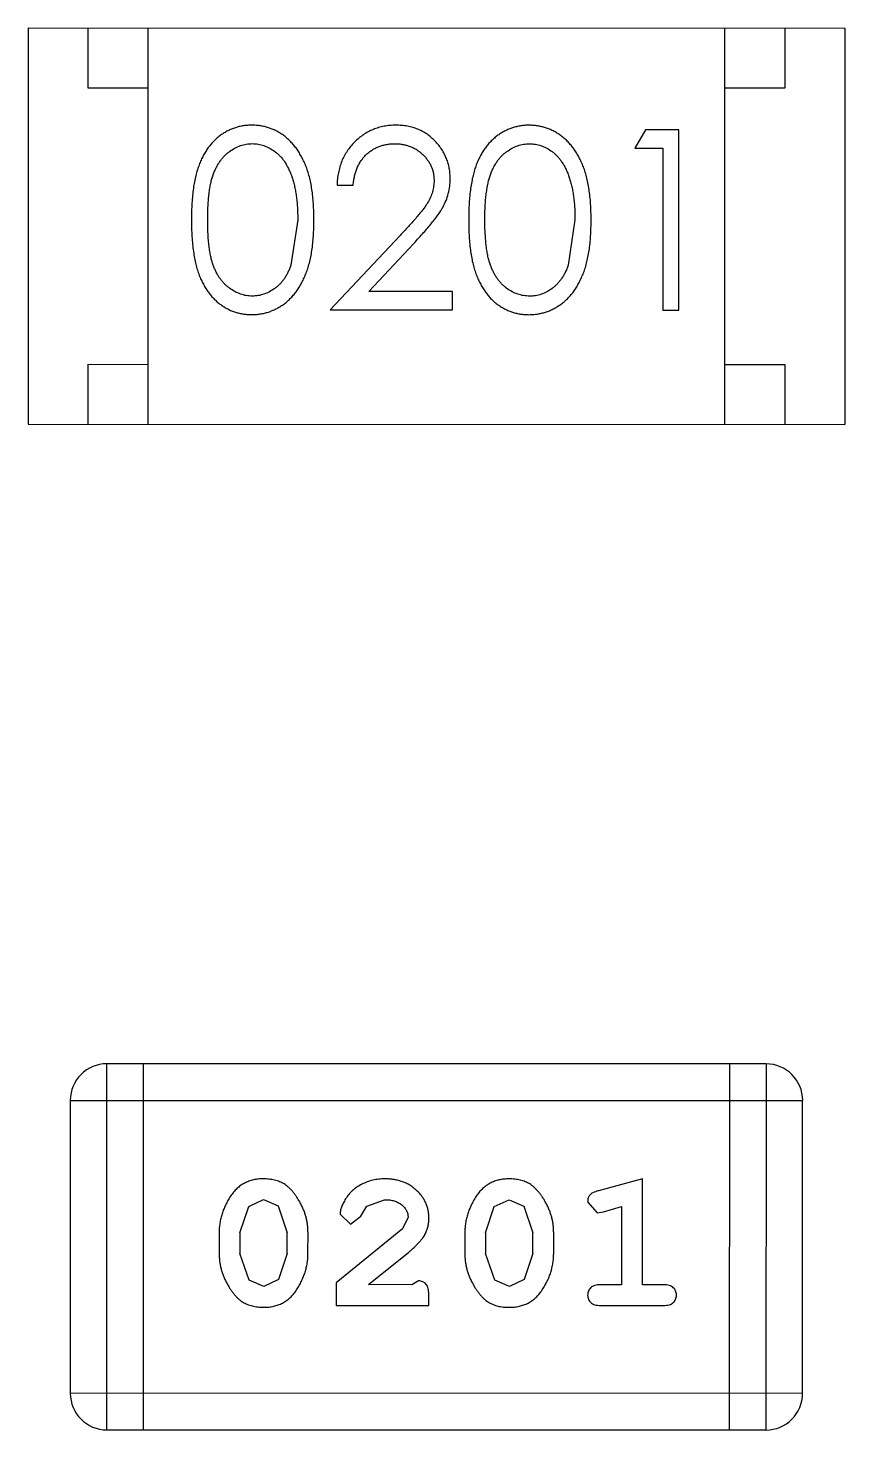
# Model space of a CAD drawing. Header units: millimetres. Extents: x 3 to 124, y -45 to 11.
# Drawn here: x 110.313 to 110.993, y -5.958 to -4.79 of the extents above; entities that cross this region are included whole.
import ezdxf

# ---------------------------------------------------------------- set-up
doc = ezdxf.new("R2010")
doc.units = ezdxf.units.MM
doc.header["$LTSCALE"] = 1.21
doc.header["$MEASUREMENT"] = 0
doc.layers.get('0').update_dxf_attribs({"linetype": 'CONTINUOUS'})

msp = doc.modelspace()

# ---------------------------------------------------------------- linework, layer by layer
at = {"color": 6, "linetype": 'Continuous'}
for p, q in [((110.3132, -4.7904), (110.3131, -5.1204)), ((110.3132, -4.7904), (110.9932, -4.7906)), ((110.3632, -4.8404), (110.3632, -4.7904)), ((110.4131, -5.1205), (110.4132, -4.7905)), ((110.8931, -5.1205), (110.8932, -4.7905)), ((110.9432, -4.7906), (110.9432, -4.8406)), ((110.9932, -4.7906), (110.9931, -5.1206)), ((110.4132, -4.8405), (110.3632, -4.8404)), ((110.9432, -4.8406), (110.8932, -4.8405)), ((110.8272, -4.8753), (110.8184, -4.8906)), ((110.855, -4.8753), (110.8272, -4.8753)), ((110.855, -5.0253), (110.855, -4.8753)), ((110.8184, -4.8906), (110.8415, -4.8906)), ((110.8415, -4.8906), (110.8415, -5.0253)), ((110.5704, -4.9214), (110.5838, -4.9214)), ((110.5377, -4.9502), (110.532, -4.9879)), ((110.7684, -4.9502), (110.7627, -4.988)), ((110.6228, -4.9631), (110.5646, -5.0252)), ((110.5967, -5.0098), (110.6342, -4.9698)), ((110.6665, -5.0098), (110.5967, -5.0098)), ((110.6665, -5.0252), (110.6665, -5.0098)), ((110.5646, -5.0252), (110.6665, -5.0252)), ((110.8415, -5.0253), (110.855, -5.0253)), ((110.3631, -5.1204), (110.3631, -5.0704)), ((110.3631, -5.0704), (110.4131, -5.0705)), ((110.8931, -5.0705), (110.9431, -5.0706)), ((110.9431, -5.0706), (110.9431, -5.1206)), ((110.3131, -5.1204), (110.9931, -5.1206)), ((110.3788, -5.9576), (110.3788, -5.6528)), ((110.9275, -5.6529), (110.3788, -5.6528)), ((110.4093, -5.9577), (110.4093, -5.6529)), ((110.897, -5.6529), (110.8969, -5.9577)), ((110.9275, -5.6529), (110.9274, -5.9577)), ((110.3483, -5.6833), (110.3483, -5.9272)), ((110.3483, -5.6833), (110.9579, -5.6834)), ((110.9579, -5.9273), (110.9579, -5.6834)), ((110.8246, -5.7487), (110.788, -5.7586)), ((110.8246, -5.8368), (110.8246, -5.7487)), ((110.4968, -5.7717), (110.5091, -5.7659)), ((110.5091, -5.7659), (110.5213, -5.7712)), ((110.5952, -5.7713), (110.61, -5.766)), ((110.7013, -5.7718), (110.7137, -5.766)), ((110.7137, -5.766), (110.7258, -5.7713)), ((110.4895, -5.7935), (110.4968, -5.7717)), ((110.5213, -5.7712), (110.5288, -5.7935)), ((110.5729, -5.778), (110.5817, -5.7864)), ((110.5902, -5.7798), (110.5952, -5.7713)), ((110.694, -5.7936), (110.7013, -5.7718)), ((110.7258, -5.7713), (110.7334, -5.7936)), ((110.779, -5.7677), (110.7869, -5.777)), ((110.7869, -5.777), (110.7923, -5.776)), ((110.7923, -5.776), (110.8073, -5.7718)), ((110.8073, -5.7718), (110.8073, -5.8368)), ((110.5817, -5.7864), (110.5902, -5.7798)), ((110.6295, -5.7805), (110.6248, -5.7902)), ((110.4722, -5.7932), (110.4722, -5.811)), ((110.4895, -5.7935), (110.4895, -5.8107)), ((110.5288, -5.8107), (110.5288, -5.7935)), ((110.5461, -5.811), (110.5462, -5.7933)), ((110.6248, -5.7902), (110.5697, -5.8352)), ((110.6767, -5.7933), (110.6767, -5.811)), ((110.694, -5.7936), (110.694, -5.8108)), ((110.7334, -5.8108), (110.7334, -5.7936)), ((110.7507, -5.811), (110.7507, -5.7933)), ((110.4972, -5.833), (110.4895, -5.8107)), ((110.5288, -5.8107), (110.5216, -5.8325)), ((110.5965, -5.8367), (110.6301, -5.8097)), ((110.7017, -5.8331), (110.694, -5.8108)), ((110.7334, -5.8108), (110.7261, -5.8325)), ((110.5093, -5.8383), (110.4972, -5.833)), ((110.5216, -5.8325), (110.5093, -5.8383)), ((110.5697, -5.8352), (110.5697, -5.854)), ((110.6382, -5.8336), (110.6327, -5.8368)), ((110.7138, -5.8383), (110.7017, -5.8331)), ((110.7261, -5.8325), (110.7138, -5.8383)), ((110.6327, -5.8368), (110.5965, -5.8367)), ((110.6468, -5.8541), (110.6468, -5.8462)), ((110.8073, -5.8368), (110.79, -5.8368)), ((110.8419, -5.8368), (110.8246, -5.8368)), ((110.5697, -5.854), (110.6468, -5.8541)), ((110.79, -5.8541), (110.8419, -5.8541)), ((110.9579, -5.9273), (110.3483, -5.9272)), ((110.3788, -5.9576), (110.9274, -5.9577))]:
    msp.add_line(p, q, dxfattribs=at)
for centre, start, end in [((110.3788, -5.6833), 89.9896, 179.9896), ((110.9275, -5.6834), 359.9896, 89.9896), ((110.3788, -5.9272), 179.9896, 269.9896), ((110.9274, -5.9273), 269.9896, 359.9896)]:
    msp.add_arc(centre, 0.0305, start, end, dxfattribs=at)
for points, knots in [([(110.4994, -4.8713), (110.4982, -4.8714), (110.4958, -4.8714), (110.4924, -4.8718), (110.489, -4.8725), (110.4857, -4.8734), (110.4825, -4.8746), (110.4794, -4.876), (110.4764, -4.8777), (110.4734, -4.8797), (110.4706, -4.8819), (110.4679, -4.8844), (110.4655, -4.8871), (110.4631, -4.89), (110.461, -4.8933), (110.459, -4.8967), (110.4571, -4.9004), (110.4555, -4.9044), (110.454, -4.9087), (110.4527, -4.9134), (110.4516, -4.9185), (110.4507, -4.924), (110.45, -4.93), (110.4495, -4.9364), (110.4492, -4.9432), (110.4492, -4.9478), (110.4492, -4.9502)], [0, 0, 0, 0, 0.033742, 0.066533, 0.099153, 0.13154, 0.164087, 0.196563, 0.229707, 0.263315, 0.297504, 0.331686, 0.366482, 0.4021, 0.438958, 0.476748, 0.515985, 0.556589, 0.599519, 0.645765, 0.695487, 0.748721, 0.805687, 0.866754, 0.931405, 1, 1, 1, 1]), ([(110.5511, -4.9503), (110.5511, -4.948), (110.551, -4.9435), (110.5508, -4.9369), (110.5502, -4.9307), (110.5495, -4.9249), (110.5485, -4.9194), (110.5474, -4.9143), (110.5459, -4.9095), (110.5444, -4.9051), (110.5425, -4.901), (110.5406, -4.8972), (110.5385, -4.8936), (110.5363, -4.8903), (110.5338, -4.8873), (110.5313, -4.8845), (110.5286, -4.882), (110.5257, -4.8797), (110.5227, -4.8777), (110.5196, -4.876), (110.5165, -4.8746), (110.5132, -4.8734), (110.5099, -4.8725), (110.5064, -4.8718), (110.5029, -4.8714), (110.5006, -4.8714), (110.4994, -4.8713)], [0, 0, 0, 0, 0.065278, 0.127205, 0.186168, 0.241675, 0.294115, 0.343609, 0.390387, 0.434463, 0.476646, 0.517002, 0.555936, 0.593716, 0.630057, 0.665601, 0.700745, 0.734917, 0.768681, 0.802087, 0.834849, 0.867433, 0.900138, 0.932806, 0.966212, 1, 1, 1, 1]), ([(110.6193, -4.8714), (110.6176, -4.8714), (110.6143, -4.8715), (110.6095, -4.8722), (110.6049, -4.8733), (110.6004, -4.8748), (110.5962, -4.8768), (110.5922, -4.8792), (110.5884, -4.8821), (110.5848, -4.8854), (110.5816, -4.889), (110.5787, -4.8929), (110.5762, -4.897), (110.5742, -4.9014), (110.5726, -4.9061), (110.5714, -4.911), (110.5706, -4.9161), (110.5704, -4.9196), (110.5704, -4.9214)], [0, 0, 0, 0, 0.06445, 0.126725, 0.187421, 0.247417, 0.306749, 0.366595, 0.427749, 0.490235, 0.553031, 0.614805, 0.676505, 0.738096, 0.801021, 0.864897, 0.931209, 1, 1, 1, 1]), ([(110.6646, -4.916), (110.6645, -4.9145), (110.6645, -4.9116), (110.6639, -4.9073), (110.6629, -4.9031), (110.6615, -4.8991), (110.6597, -4.8952), (110.6576, -4.8915), (110.655, -4.888), (110.6521, -4.8846), (110.6489, -4.8815), (110.6454, -4.8788), (110.6416, -4.8765), (110.6376, -4.8746), (110.6334, -4.8732), (110.6289, -4.8721), (110.6242, -4.8715), (110.6209, -4.8714), (110.6193, -4.8714)], [0, 0, 0, 0, 0.06271, 0.123347, 0.183401, 0.242828, 0.302097, 0.36242, 0.423725, 0.487032, 0.550491, 0.612709, 0.674265, 0.73617, 0.799211, 0.863483, 0.930525, 1, 1, 1, 1]), ([(110.7301, -4.8714), (110.7289, -4.8714), (110.7266, -4.8714), (110.7232, -4.8719), (110.7198, -4.8725), (110.7165, -4.8735), (110.7133, -4.8746), (110.7102, -4.8761), (110.7071, -4.8778), (110.7042, -4.8797), (110.7014, -4.882), (110.6987, -4.8844), (110.6962, -4.8871), (110.6939, -4.8901), (110.6918, -4.8933), (110.6897, -4.8967), (110.6879, -4.9004), (110.6862, -4.9044), (110.6848, -4.9087), (110.6835, -4.9134), (110.6824, -4.9185), (110.6815, -4.9241), (110.6808, -4.93), (110.6803, -4.9364), (110.68, -4.9432), (110.68, -4.9479), (110.68, -4.9503)], [0, 0, 0, 0, 0.033742, 0.066533, 0.099153, 0.13154, 0.164087, 0.196563, 0.229707, 0.263315, 0.297504, 0.331686, 0.366482, 0.4021, 0.438958, 0.476748, 0.515985, 0.556589, 0.599519, 0.645765, 0.695487, 0.748721, 0.805687, 0.866754, 0.931405, 1, 1, 1, 1]), ([(110.7819, -4.9503), (110.7819, -4.948), (110.7818, -4.9435), (110.7815, -4.9369), (110.781, -4.9307), (110.7802, -4.9249), (110.7793, -4.9194), (110.7781, -4.9143), (110.7767, -4.9095), (110.7751, -4.9051), (110.7733, -4.901), (110.7714, -4.8972), (110.7693, -4.8936), (110.767, -4.8903), (110.7646, -4.8873), (110.7621, -4.8845), (110.7593, -4.882), (110.7565, -4.8798), (110.7535, -4.8778), (110.7504, -4.8761), (110.7472, -4.8746), (110.744, -4.8735), (110.7406, -4.8725), (110.7372, -4.8719), (110.7337, -4.8715), (110.7313, -4.8714), (110.7301, -4.8714)], [0, 0, 0, 0, 0.065278, 0.127205, 0.186168, 0.241675, 0.294115, 0.343609, 0.390387, 0.434463, 0.476646, 0.517002, 0.555936, 0.593716, 0.630057, 0.665601, 0.700745, 0.734917, 0.768681, 0.802087, 0.834849, 0.867433, 0.900138, 0.932806, 0.966212, 1, 1, 1, 1]), ([(110.4627, -4.9502), (110.4627, -4.9482), (110.4627, -4.9443), (110.4629, -4.9386), (110.4633, -4.9333), (110.4638, -4.9284), (110.4644, -4.9239), (110.4652, -4.9198), (110.4661, -4.916), (110.4672, -4.9126), (110.4685, -4.9095), (110.4698, -4.9066), (110.4713, -4.9039), (110.473, -4.9014), (110.4747, -4.899), (110.4766, -4.8969), (110.4786, -4.895), (110.4815, -4.8927), (110.4852, -4.8904), (110.4899, -4.8882), (110.4948, -4.887), (110.4981, -4.8868), (110.4998, -4.8867)], [0, 0, 0, 0, 0.073302, 0.142286, 0.206253, 0.266017, 0.321612, 0.372532, 0.419497, 0.462398, 0.502825, 0.541489, 0.579034, 0.615143, 0.650298, 0.684912, 0.718701, 0.752189, 0.817245, 0.879117, 0.939613, 1, 1, 1, 1]), ([(110.4998, -4.8867), (110.5014, -4.8868), (110.5047, -4.887), (110.5096, -4.8882), (110.5142, -4.8904), (110.518, -4.8927), (110.5209, -4.895), (110.5229, -4.897), (110.5249, -4.8992), (110.5267, -4.9017), (110.5283, -4.9044), (110.5299, -4.9074), (110.5314, -4.9106), (110.5327, -4.914), (110.5338, -4.9177), (110.5349, -4.9216), (110.5357, -4.9257), (110.5365, -4.9301), (110.537, -4.9348), (110.5374, -4.9397), (110.5376, -4.9449), (110.5376, -4.9484), (110.5377, -4.9502)], [0, 0, 0, 0, 0.059689, 0.119507, 0.181075, 0.246162, 0.279894, 0.314468, 0.350403, 0.387474, 0.426147, 0.466624, 0.508745, 0.553328, 0.600058, 0.649177, 0.700552, 0.754894, 0.811825, 0.871514, 0.934319, 1, 1, 1, 1]), ([(110.5838, -4.9214), (110.5839, -4.92), (110.5842, -4.9174), (110.5849, -4.9136), (110.5859, -4.9101), (110.5871, -4.9068), (110.5886, -4.9037), (110.5904, -4.9008), (110.5924, -4.8982), (110.5946, -4.8958), (110.5971, -4.8937), (110.5997, -4.8918), (110.6025, -4.8902), (110.6054, -4.889), (110.6085, -4.888), (110.6117, -4.8873), (110.6151, -4.8868), (110.6174, -4.8868), (110.6186, -4.8868)], [0, 0, 0, 0, 0.073648, 0.143686, 0.210962, 0.275557, 0.338064, 0.399311, 0.4594, 0.51934, 0.579024, 0.637809, 0.695959, 0.754122, 0.813113, 0.873453, 0.935561, 1, 1, 1, 1]), ([(110.6186, -4.8868), (110.6197, -4.8868), (110.6219, -4.8868), (110.6251, -4.8873), (110.6282, -4.888), (110.6312, -4.889), (110.6341, -4.8902), (110.6368, -4.8918), (110.6393, -4.8936), (110.6417, -4.8957), (110.6439, -4.898), (110.6458, -4.9004), (110.6475, -4.9029), (110.6488, -4.9056), (110.6499, -4.9083), (110.6506, -4.9112), (110.651, -4.9141), (110.6511, -4.9161), (110.6511, -4.9172)], [0, 0, 0, 0, 0.068027, 0.133505, 0.19695, 0.26027, 0.322741, 0.384982, 0.448465, 0.513424, 0.578224, 0.640011, 0.700094, 0.760067, 0.819012, 0.877878, 0.938035, 1, 1, 1, 1]), ([(110.6934, -4.9502), (110.6934, -4.9482), (110.6934, -4.9443), (110.6937, -4.9386), (110.694, -4.9334), (110.6946, -4.9285), (110.6952, -4.9239), (110.696, -4.9198), (110.6969, -4.916), (110.698, -4.9126), (110.6992, -4.9095), (110.7006, -4.9066), (110.7021, -4.9039), (110.7037, -4.9014), (110.7055, -4.8991), (110.7074, -4.8969), (110.7094, -4.895), (110.7123, -4.8928), (110.716, -4.8904), (110.7207, -4.8883), (110.7256, -4.887), (110.7289, -4.8869), (110.7306, -4.8868)], [0, 0, 0, 0, 0.073302, 0.142286, 0.206253, 0.266017, 0.321612, 0.372532, 0.419497, 0.462398, 0.502825, 0.541489, 0.579034, 0.615143, 0.650298, 0.684912, 0.718701, 0.752189, 0.817245, 0.879117, 0.939613, 1, 1, 1, 1]), ([(110.7306, -4.8868), (110.7322, -4.8869), (110.7355, -4.887), (110.7404, -4.8883), (110.745, -4.8904), (110.7488, -4.8928), (110.7516, -4.895), (110.7537, -4.8971), (110.7556, -4.8993), (110.7574, -4.9018), (110.7591, -4.9045), (110.7607, -4.9074), (110.7621, -4.9106), (110.7634, -4.914), (110.7646, -4.9177), (110.7657, -4.9216), (110.7665, -4.9258), (110.7672, -4.9302), (110.7677, -4.9348), (110.7682, -4.9397), (110.7684, -4.9449), (110.7684, -4.9484), (110.7684, -4.9502)], [0, 0, 0, 0, 0.059689, 0.119507, 0.181075, 0.246162, 0.279894, 0.314468, 0.350403, 0.387474, 0.426147, 0.466624, 0.508745, 0.553328, 0.600058, 0.649177, 0.700552, 0.754894, 0.811825, 0.871514, 0.934319, 1, 1, 1, 1]), ([(110.6511, -4.9172), (110.6511, -4.9188), (110.6509, -4.922), (110.6499, -4.9268), (110.6482, -4.9315), (110.6462, -4.9353), (110.6442, -4.9384), (110.6423, -4.9411), (110.6399, -4.944), (110.6373, -4.9473), (110.6342, -4.9508), (110.6307, -4.9547), (110.6269, -4.9588), (110.6242, -4.9617), (110.6228, -4.9631)], [0, 0, 0, 0, 0.088014, 0.174976, 0.2638, 0.355443, 0.406413, 0.465519, 0.533076, 0.609353, 0.693899, 0.787171, 0.889197, 1, 1, 1, 1]), ([(110.6342, -4.9698), (110.6357, -4.9682), (110.6384, -4.9653), (110.6424, -4.9609), (110.6459, -4.9568), (110.6491, -4.9529), (110.652, -4.9493), (110.6545, -4.9459), (110.6566, -4.9428), (110.6589, -4.9389), (110.6612, -4.9342), (110.6631, -4.9283), (110.6644, -4.9222), (110.6645, -4.9181), (110.6646, -4.916)], [0, 0, 0, 0, 0.09953, 0.192079, 0.277712, 0.357454, 0.429648, 0.495771, 0.555538, 0.608657, 0.707578, 0.804328, 0.901298, 1, 1, 1, 1]), ([(110.4492, -4.9502), (110.4492, -4.9526), (110.4492, -4.9573), (110.4495, -4.964), (110.45, -4.9704), (110.4508, -4.9763), (110.4517, -4.9819), (110.4527, -4.987), (110.454, -4.9917), (110.4555, -4.9961), (110.4572, -5.0001), (110.4591, -5.0038), (110.4611, -5.0073), (110.4633, -5.0105), (110.4656, -5.0134), (110.4681, -5.0162), (110.4707, -5.0186), (110.4735, -5.0208), (110.4764, -5.0227), (110.4794, -5.0244), (110.4825, -5.0259), (110.4857, -5.027), (110.489, -5.0279), (110.4924, -5.0286), (110.4958, -5.029), (110.4981, -5.029), (110.4993, -5.029)], [0, 0, 0, 0, 0.068113, 0.132564, 0.193427, 0.250218, 0.303569, 0.353576, 0.400235, 0.443586, 0.484619, 0.524292, 0.56238, 0.599049, 0.63494, 0.669782, 0.704009, 0.737842, 0.771098, 0.803896, 0.836415, 0.868639, 0.900715, 0.933378, 0.966213, 1, 1, 1, 1]), ([(110.4998, -5.0137), (110.4981, -5.0136), (110.4948, -5.0134), (110.49, -5.0121), (110.4852, -5.01), (110.4815, -5.0076), (110.4786, -5.0053), (110.4765, -5.0034), (110.4747, -5.0013), (110.4729, -4.999), (110.4712, -4.9965), (110.4698, -4.9937), (110.4684, -4.9908), (110.4672, -4.9877), (110.4661, -4.9843), (110.4652, -4.9805), (110.4644, -4.9764), (110.4637, -4.9719), (110.4633, -4.967), (110.4629, -4.9617), (110.4627, -4.9561), (110.4627, -4.9522), (110.4627, -4.9502)], [0, 0, 0, 0, 0.060034, 0.120278, 0.182348, 0.247919, 0.281641, 0.315701, 0.350322, 0.385703, 0.421819, 0.459196, 0.497866, 0.538301, 0.58121, 0.628183, 0.679403, 0.734699, 0.794074, 0.858416, 0.927049, 1, 1, 1, 1]), ([(110.4993, -5.029), (110.5005, -5.029), (110.5029, -5.029), (110.5064, -5.0285), (110.5099, -5.0279), (110.5132, -5.027), (110.5165, -5.0257), (110.5197, -5.0243), (110.5227, -5.0225), (110.5258, -5.0206), (110.5287, -5.0183), (110.5314, -5.0158), (110.534, -5.013), (110.5364, -5.01), (110.5386, -5.0067), (110.5407, -5.0031), (110.5426, -4.9993), (110.5444, -4.9952), (110.546, -4.9908), (110.5474, -4.9861), (110.5485, -4.981), (110.5495, -4.9756), (110.5502, -4.9697), (110.5508, -4.9636), (110.551, -4.957), (110.5511, -4.9526), (110.5511, -4.9503)], [0, 0, 0, 0, 0.033824, 0.067298, 0.10028, 0.133019, 0.165736, 0.198792, 0.232372, 0.266409, 0.301016, 0.336196, 0.371972, 0.408574, 0.446394, 0.485225, 0.525372, 0.567224, 0.611081, 0.65775, 0.70702, 0.759235, 0.814484, 0.873227, 0.934937, 1, 1, 1, 1]), ([(110.68, -4.9503), (110.68, -4.9527), (110.68, -4.9573), (110.6803, -4.9641), (110.6808, -4.9704), (110.6815, -4.9764), (110.6824, -4.9819), (110.6835, -4.9871), (110.6848, -4.9918), (110.6863, -4.9961), (110.688, -5.0001), (110.6899, -5.0038), (110.6919, -5.0073), (110.6941, -5.0105), (110.6964, -5.0135), (110.6988, -5.0162), (110.7015, -5.0186), (110.7043, -5.0208), (110.7072, -5.0228), (110.7102, -5.0244), (110.7133, -5.0259), (110.7165, -5.027), (110.7198, -5.028), (110.7231, -5.0286), (110.7266, -5.029), (110.7289, -5.0291), (110.7301, -5.0291)], [0, 0, 0, 0, 0.068113, 0.132564, 0.193427, 0.250218, 0.303569, 0.353576, 0.400235, 0.443586, 0.484619, 0.524292, 0.56238, 0.599049, 0.63494, 0.669782, 0.704009, 0.737842, 0.771098, 0.803896, 0.836415, 0.868639, 0.900715, 0.933378, 0.966213, 1, 1, 1, 1]), ([(110.7306, -5.0137), (110.7289, -5.0136), (110.7256, -5.0134), (110.7207, -5.0121), (110.716, -5.0101), (110.7122, -5.0077), (110.7094, -5.0054), (110.7073, -5.0035), (110.7054, -5.0013), (110.7037, -4.999), (110.702, -4.9965), (110.7006, -4.9938), (110.6992, -4.9909), (110.698, -4.9878), (110.6969, -4.9844), (110.6959, -4.9806), (110.6952, -4.9764), (110.6945, -4.9719), (110.6941, -4.967), (110.6937, -4.9618), (110.6934, -4.9561), (110.6934, -4.9522), (110.6934, -4.9502)], [0, 0, 0, 0, 0.060034, 0.120278, 0.182348, 0.247919, 0.281641, 0.315701, 0.350322, 0.385703, 0.421819, 0.459196, 0.497866, 0.538301, 0.58121, 0.628183, 0.679403, 0.734699, 0.794074, 0.858416, 0.927049, 1, 1, 1, 1]), ([(110.7301, -5.0291), (110.7313, -5.0291), (110.7337, -5.029), (110.7372, -5.0286), (110.7406, -5.0279), (110.744, -5.027), (110.7472, -5.0258), (110.7504, -5.0244), (110.7535, -5.0226), (110.7565, -5.0206), (110.7594, -5.0184), (110.7621, -5.0158), (110.7648, -5.0131), (110.7672, -5.01), (110.7694, -5.0067), (110.7715, -5.0031), (110.7734, -4.9993), (110.7752, -4.9953), (110.7768, -4.9909), (110.7781, -4.9861), (110.7793, -4.981), (110.7803, -4.9756), (110.781, -4.9698), (110.7815, -4.9636), (110.7818, -4.9571), (110.7819, -4.9526), (110.7819, -4.9503)], [0, 0, 0, 0, 0.033824, 0.067298, 0.10028, 0.133019, 0.165736, 0.198792, 0.232372, 0.266409, 0.301016, 0.336196, 0.371972, 0.408574, 0.446394, 0.485225, 0.525372, 0.567224, 0.611081, 0.65775, 0.70702, 0.759235, 0.814484, 0.873227, 0.934937, 1, 1, 1, 1]), ([(110.532, -4.9879), (110.5316, -4.989), (110.5308, -4.991), (110.5295, -4.9939), (110.528, -4.9967), (110.5264, -4.9992), (110.5247, -5.0015), (110.5228, -5.0036), (110.5208, -5.0055), (110.518, -5.0078), (110.5143, -5.0101), (110.5096, -5.0121), (110.5048, -5.0134), (110.5014, -5.0136), (110.4998, -5.0137)], [0, 0, 0, 0, 0.075949, 0.148549, 0.218996, 0.286119, 0.351826, 0.416074, 0.478265, 0.540325, 0.660405, 0.774606, 0.887187, 1, 1, 1, 1]), ([(110.7627, -4.988), (110.7624, -4.989), (110.7616, -4.991), (110.7603, -4.994), (110.7588, -4.9967), (110.7572, -4.9992), (110.7554, -5.0015), (110.7536, -5.0037), (110.7516, -5.0056), (110.7488, -5.0078), (110.7451, -5.0102), (110.7404, -5.0122), (110.7355, -5.0135), (110.7322, -5.0136), (110.7306, -5.0137)], [0, 0, 0, 0, 0.075949, 0.148549, 0.218996, 0.286119, 0.351826, 0.416074, 0.478265, 0.540325, 0.660405, 0.774606, 0.887187, 1, 1, 1, 1]), ([(110.509, -5.7486), (110.5076, -5.7487), (110.5048, -5.7487), (110.5007, -5.7495), (110.4969, -5.7506), (110.4933, -5.7522), (110.49, -5.7542), (110.4869, -5.7567), (110.4841, -5.7597), (110.4817, -5.7631), (110.4795, -5.7667), (110.4776, -5.7704), (110.4759, -5.7741), (110.4746, -5.7778), (110.4735, -5.7816), (110.4728, -5.7855), (110.4723, -5.7893), (110.4722, -5.7919), (110.4722, -5.7932)], [0, 0, 0, 0, 0.06692, 0.130834, 0.19258, 0.252759, 0.312631, 0.373411, 0.436359, 0.501894, 0.568244, 0.632472, 0.69556, 0.757163, 0.818592, 0.878885, 0.939235, 1, 1, 1, 1]), ([(110.5462, -5.7933), (110.5461, -5.7922), (110.5461, -5.79), (110.5458, -5.7868), (110.5453, -5.7837), (110.5446, -5.7806), (110.5437, -5.7776), (110.5426, -5.7745), (110.5413, -5.7716), (110.5398, -5.7687), (110.5382, -5.766), (110.5365, -5.7634), (110.5349, -5.7611), (110.5332, -5.759), (110.5315, -5.7571), (110.5298, -5.7555), (110.5281, -5.7541), (110.5257, -5.7525), (110.5225, -5.7509), (110.5184, -5.7496), (110.5138, -5.7488), (110.5107, -5.7487), (110.509, -5.7486)], [0, 0, 0, 0, 0.049855, 0.099516, 0.148482, 0.19758, 0.246804, 0.296268, 0.346517, 0.397047, 0.446826, 0.49336, 0.537801, 0.579207, 0.617974, 0.654833, 0.689171, 0.722088, 0.786392, 0.853518, 0.924186, 1, 1, 1, 1]), ([(110.6102, -5.7487), (110.6085, -5.7487), (110.6051, -5.7488), (110.6002, -5.7497), (110.5954, -5.7511), (110.5909, -5.7531), (110.5868, -5.7555), (110.5831, -5.7584), (110.58, -5.7616), (110.5775, -5.7652), (110.5755, -5.7688), (110.574, -5.7721), (110.5731, -5.7751), (110.573, -5.7771), (110.5729, -5.778)], [0, 0, 0, 0, 0.098286, 0.193983, 0.289056, 0.384352, 0.477435, 0.566197, 0.652355, 0.737986, 0.818188, 0.887401, 0.94802, 1, 1, 1, 1]), ([(110.6468, -5.7814), (110.6468, -5.7803), (110.6467, -5.7781), (110.6463, -5.7749), (110.6454, -5.7718), (110.6443, -5.7688), (110.6428, -5.7659), (110.6411, -5.7632), (110.639, -5.7606), (110.6366, -5.7582), (110.6339, -5.756), (110.6311, -5.754), (110.628, -5.7523), (110.6248, -5.751), (110.6214, -5.75), (110.6178, -5.7492), (110.6141, -5.7487), (110.6115, -5.7487), (110.6102, -5.7487)], [0, 0, 0, 0, 0.060981, 0.120256, 0.178148, 0.236115, 0.293993, 0.352864, 0.413358, 0.476056, 0.539296, 0.602396, 0.665116, 0.728325, 0.792919, 0.859317, 0.928302, 1, 1, 1, 1]), ([(110.7135, -5.7487), (110.7121, -5.7487), (110.7093, -5.7488), (110.7052, -5.7495), (110.7014, -5.7506), (110.6978, -5.7522), (110.6945, -5.7543), (110.6914, -5.7568), (110.6886, -5.7597), (110.6862, -5.7631), (110.684, -5.7667), (110.6821, -5.7704), (110.6804, -5.7741), (110.6791, -5.7779), (110.678, -5.7817), (110.6773, -5.7855), (110.6768, -5.7894), (110.6768, -5.792), (110.6767, -5.7933)], [0, 0, 0, 0, 0.06692, 0.130834, 0.19258, 0.252759, 0.312631, 0.373411, 0.436359, 0.501894, 0.568244, 0.632472, 0.69556, 0.757163, 0.818592, 0.878885, 0.939235, 1, 1, 1, 1]), ([(110.7507, -5.7933), (110.7506, -5.7922), (110.7506, -5.7901), (110.7503, -5.7869), (110.7498, -5.7837), (110.7491, -5.7806), (110.7482, -5.7776), (110.7471, -5.7746), (110.7458, -5.7716), (110.7443, -5.7687), (110.7427, -5.766), (110.7411, -5.7634), (110.7394, -5.7611), (110.7377, -5.759), (110.736, -5.7572), (110.7343, -5.7555), (110.7326, -5.7541), (110.7302, -5.7525), (110.727, -5.7509), (110.7229, -5.7496), (110.7183, -5.7488), (110.7152, -5.7487), (110.7135, -5.7487)], [0, 0, 0, 0, 0.049855, 0.099516, 0.148482, 0.19758, 0.246804, 0.296268, 0.346517, 0.397047, 0.446826, 0.49336, 0.537801, 0.579207, 0.617974, 0.654833, 0.689171, 0.722088, 0.786392, 0.853518, 0.924186, 1, 1, 1, 1]), ([(110.61, -5.766), (110.6114, -5.766), (110.6141, -5.7661), (110.618, -5.7669), (110.6213, -5.7683), (110.6242, -5.7702), (110.6265, -5.7725), (110.6283, -5.775), (110.6293, -5.7777), (110.6295, -5.7796), (110.6295, -5.7805)], [0, 0, 0, 0, 0.156344, 0.299348, 0.4327, 0.561, 0.682299, 0.791883, 0.89611, 1, 1, 1, 1]), ([(110.788, -5.7586), (110.7872, -5.7588), (110.7856, -5.7593), (110.7835, -5.7601), (110.7819, -5.7611), (110.7807, -5.7621), (110.7799, -5.7633), (110.7794, -5.7646), (110.779, -5.7661), (110.779, -5.7672), (110.779, -5.7677)], [0, 0, 0, 0, 0.187321, 0.344927, 0.475328, 0.579604, 0.674244, 0.773631, 0.882025, 1, 1, 1, 1]), ([(110.6301, -5.8097), (110.6309, -5.8089), (110.6326, -5.8075), (110.635, -5.8052), (110.6371, -5.8031), (110.639, -5.8011), (110.6406, -5.7993), (110.642, -5.7975), (110.6431, -5.7959), (110.6442, -5.7938), (110.6453, -5.7913), (110.6462, -5.7881), (110.6467, -5.7848), (110.6468, -5.7826), (110.6468, -5.7814)], [0, 0, 0, 0, 0.103002, 0.197728, 0.285279, 0.365235, 0.437224, 0.502446, 0.560545, 0.611446, 0.707576, 0.80349, 0.900532, 1, 1, 1, 1]), ([(110.4722, -5.811), (110.4722, -5.8121), (110.4723, -5.8142), (110.4726, -5.8174), (110.4731, -5.8205), (110.4738, -5.8236), (110.4746, -5.8266), (110.4758, -5.8296), (110.477, -5.8326), (110.4785, -5.8355), (110.4801, -5.8382), (110.4817, -5.8408), (110.4833, -5.8431), (110.485, -5.8452), (110.4867, -5.847), (110.4884, -5.8487), (110.4901, -5.8501), (110.4925, -5.8517), (110.4957, -5.8533), (110.4999, -5.8546), (110.5044, -5.8555), (110.5076, -5.8556), (110.5092, -5.8556)], [0, 0, 0, 0, 0.049886, 0.09882, 0.148132, 0.19689, 0.246038, 0.295176, 0.345305, 0.395692, 0.445312, 0.491875, 0.535813, 0.577009, 0.616081, 0.652689, 0.687585, 0.720206, 0.785062, 0.85223, 0.923759, 1, 1, 1, 1]), ([(110.5092, -5.8556), (110.5107, -5.8556), (110.5135, -5.8555), (110.5176, -5.8548), (110.5214, -5.8537), (110.525, -5.8521), (110.5283, -5.8501), (110.5314, -5.8475), (110.5342, -5.8446), (110.5366, -5.8412), (110.5388, -5.8376), (110.5408, -5.8339), (110.5424, -5.8302), (110.5438, -5.8265), (110.5448, -5.8226), (110.5456, -5.8188), (110.5461, -5.8149), (110.5461, -5.8123), (110.5461, -5.811)], [0, 0, 0, 0, 0.067217, 0.131051, 0.19272, 0.252824, 0.312745, 0.373449, 0.436041, 0.501494, 0.567761, 0.632087, 0.695096, 0.757109, 0.817993, 0.878657, 0.939311, 1, 1, 1, 1]), ([(110.6767, -5.811), (110.6767, -5.8121), (110.6768, -5.8142), (110.6771, -5.8174), (110.6776, -5.8205), (110.6783, -5.8236), (110.6791, -5.8267), (110.6803, -5.8297), (110.6815, -5.8326), (110.683, -5.8355), (110.6846, -5.8382), (110.6862, -5.8408), (110.6879, -5.8431), (110.6895, -5.8452), (110.6912, -5.8471), (110.6929, -5.8487), (110.6946, -5.8502), (110.697, -5.8518), (110.7002, -5.8534), (110.7044, -5.8547), (110.7089, -5.8555), (110.7121, -5.8556), (110.7138, -5.8556)], [0, 0, 0, 0, 0.049886, 0.09882, 0.148132, 0.19689, 0.246038, 0.295176, 0.345305, 0.395692, 0.445312, 0.491875, 0.535813, 0.577009, 0.616081, 0.652689, 0.687585, 0.720206, 0.785062, 0.85223, 0.923759, 1, 1, 1, 1]), ([(110.7138, -5.8556), (110.7152, -5.8556), (110.718, -5.8555), (110.7221, -5.8548), (110.7259, -5.8537), (110.7295, -5.8521), (110.7329, -5.8501), (110.7359, -5.8476), (110.7387, -5.8446), (110.7411, -5.8412), (110.7433, -5.8376), (110.7453, -5.834), (110.747, -5.8302), (110.7483, -5.8265), (110.7493, -5.8227), (110.7501, -5.8188), (110.7506, -5.815), (110.7506, -5.8123), (110.7507, -5.811)], [0, 0, 0, 0, 0.067217, 0.131051, 0.19272, 0.252824, 0.312745, 0.373449, 0.436041, 0.501494, 0.567761, 0.632087, 0.695096, 0.757109, 0.817993, 0.878657, 0.939311, 1, 1, 1, 1]), ([(110.6468, -5.8462), (110.6468, -5.8451), (110.6468, -5.8432), (110.6463, -5.8404), (110.6457, -5.8382), (110.6446, -5.8365), (110.6433, -5.8352), (110.6418, -5.8343), (110.64, -5.8337), (110.6388, -5.8336), (110.6382, -5.8336)], [0, 0, 0, 0, 0.1844, 0.34094, 0.473574, 0.586824, 0.690029, 0.789175, 0.890445, 1, 1, 1, 1]), ([(110.79, -5.8368), (110.7891, -5.8368), (110.7874, -5.8368), (110.7851, -5.8373), (110.7831, -5.8381), (110.7816, -5.8391), (110.7804, -5.8405), (110.7796, -5.842), (110.7791, -5.8436), (110.779, -5.8448), (110.779, -5.8454)], [0, 0, 0, 0, 0.169102, 0.317658, 0.446239, 0.563118, 0.671828, 0.776546, 0.884858, 1, 1, 1, 1]), ([(110.779, -5.8454), (110.779, -5.846), (110.7791, -5.8472), (110.7796, -5.8489), (110.7804, -5.8504), (110.7816, -5.8518), (110.7831, -5.8528), (110.7851, -5.8536), (110.7874, -5.854), (110.7891, -5.8541), (110.79, -5.8541)], [0, 0, 0, 0, 0.115051, 0.223278, 0.329269, 0.437893, 0.554681, 0.682591, 0.83103, 1, 1, 1, 1]), ([(110.8529, -5.8454), (110.8529, -5.8448), (110.8528, -5.8437), (110.8523, -5.842), (110.8515, -5.8405), (110.8503, -5.8392), (110.8488, -5.8381), (110.8468, -5.8373), (110.8445, -5.8369), (110.8428, -5.8368), (110.8419, -5.8368)], [0, 0, 0, 0, 0.11517, 0.223509, 0.328254, 0.438012, 0.553651, 0.682263, 0.830856, 1, 1, 1, 1]), ([(110.8419, -5.8541), (110.8428, -5.8541), (110.8445, -5.854), (110.8468, -5.8536), (110.8488, -5.8529), (110.8503, -5.8518), (110.8515, -5.8504), (110.8523, -5.8489), (110.8528, -5.8472), (110.8529, -5.8461), (110.8529, -5.8454)], [0, 0, 0, 0, 0.169012, 0.317488, 0.445429, 0.560977, 0.67065, 0.776666, 0.88492, 1, 1, 1, 1])]:
    msp.add_open_spline(points, degree=3, knots=knots, dxfattribs=at)

doc.saveas('drawing.dxf')
